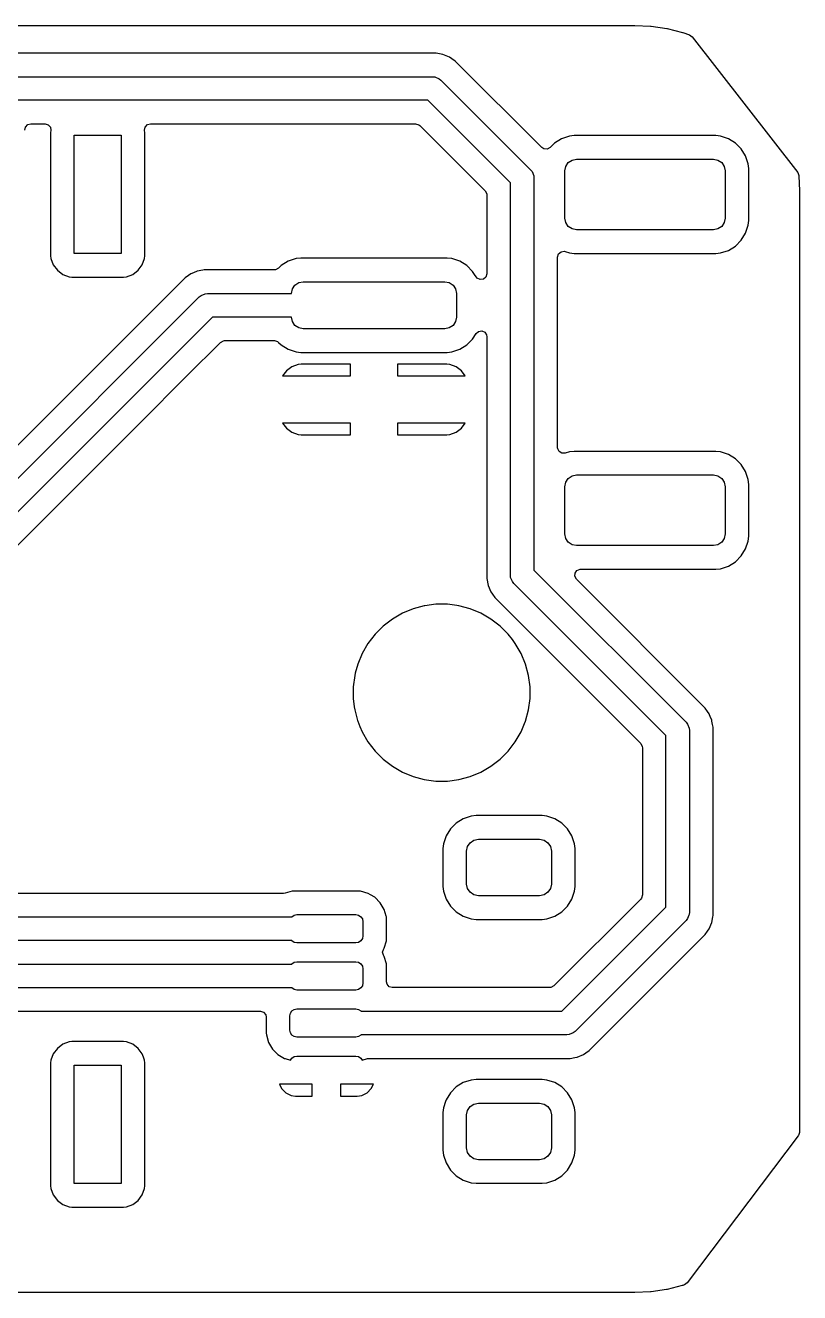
# Model space of a CAD drawing. Extents: x 165 to 216.6, y -101.8 to -74.9.
# Drawn here: x 200.13 to 216.56, y -101.75 to -74.86 of the extents above; entities that cross this region are included whole.
import ezdxf

# ---------------------------------------------------------------- set-up
doc = ezdxf.new("R2010")
doc.units = 0
doc.layers.add('BLACK', color=7, linetype='CONTINUOUS')

msp = doc.modelspace()

# ---------------------------------------------------------------- linework, layer by layer
at = {"layer": 'BLACK', "linetype": 'CONTINUOUS'}
for p, q in [((168.584507, -74.8605), (212.99568, -74.8605)), ((212.99568, -74.8605), (212.995684, -74.860501)), ((212.995684, -74.860501), (213.058526, -74.8605)), ((213.058526, -74.8605), (213.064622, -74.860649)), ((213.064622, -74.860649), (213.3993, -74.877128)), ((213.3993, -74.877128), (213.411414, -74.878323)), ((213.411414, -74.878323), (213.739853, -74.927156)), ((213.739853, -74.927156), (213.751778, -74.929534)), ((213.751778, -74.929534), (214.073824, -75.010396)), ((214.073824, -75.010396), (214.085485, -75.013942)), ((214.085485, -75.013942), (214.224137, -75.063678)), ((214.224137, -75.063678), (214.280136, -75.104251)), ((214.280136, -75.104251), (216.520557, -77.983788)), ((208.848918, -75.4495), (182.098917, -75.4495)), ((208.84892, -75.4495), (208.848918, -75.4495)), ((208.993907, -75.47834), (208.84892, -75.4495)), ((208.993917, -75.478343), (208.993907, -75.47834)), ((209.130491, -75.534913), (208.993917, -75.478343)), ((209.179729, -75.567813), (209.130491, -75.534913)), ((209.253414, -75.617046), (209.179729, -75.567812)), ((209.179729, -75.567812), (209.179729, -75.567813)), ((209.253421, -75.617052), (209.253414, -75.617046)), ((211.089819, -77.453451), (209.253421, -75.617052)), ((182.025, -75.95), (208.775, -75.95)), ((208.775, -75.95), (208.823773, -75.954804)), ((208.823773, -75.954804), (208.913893, -75.992133)), ((208.913893, -75.992133), (208.913897, -75.992137)), ((208.913897, -75.992137), (208.951777, -76.023223)), ((208.951777, -76.023223), (210.851777, -77.923223)), ((208.671446, -76.45), (182.128554, -76.45)), ((210.425, -78.203554), (208.671446, -76.45)), ((200.124654, -77.087753), (200.137061, -77.018994)), ((200.137061, -77.018994), (200.184672, -76.967857)), ((200.184672, -76.967857), (200.247944, -76.9505)), ((200.247944, -76.9505), (200.552057, -76.9505)), ((200.552057, -76.9505), (200.619096, -76.970185)), ((200.619096, -76.970185), (200.664851, -77.022989)), ((200.664851, -77.022989), (200.675346, -77.087756)), ((200.675346, -77.087756), (200.6695, -77.142119)), ((200.6695, -77.142119), (200.6695, -79.74787)), ((202.664654, -77.087753), (202.677061, -77.018994)), ((202.670499, -77.142128), (202.664654, -77.087753)), ((202.6705, -79.747873), (202.670499, -77.142128)), ((202.677061, -77.018994), (202.724672, -76.967857)), ((202.724672, -76.967857), (202.787944, -76.9505)), ((202.787944, -76.9505), (208.41277, -76.9505)), ((208.41277, -76.9505), (208.479809, -76.970185)), ((208.479809, -76.970185), (208.500451, -76.986819)), ((208.500451, -76.986819), (209.888181, -78.374549)), ((201.17, -79.7), (201.17, -77.19)), ((201.17, -77.19), (202.17, -77.19)), ((202.17, -77.19), (202.17, -79.7)), ((211.361344, -77.357289), (211.26518, -77.453452)), ((211.361348, -77.357286), (211.361344, -77.357289)), ((211.510662, -77.265187), (211.361348, -77.357286)), ((211.510664, -77.265186), (211.510662, -77.265187)), ((211.677203, -77.210001), (211.510664, -77.265186)), ((211.677204, -77.21), (211.677203, -77.210001)), ((211.779984, -77.1995), (211.677204, -77.21)), ((211.779992, -77.1995), (211.779984, -77.1995)), ((214.780008, -77.1995), (211.779992, -77.1995)), ((214.780015, -77.1995), (214.780008, -77.1995)), ((214.882795, -77.21), (214.780015, -77.1995)), ((214.882797, -77.210001), (214.882795, -77.21)), ((214.966065, -77.237593), (214.882797, -77.210001)), ((215.049335, -77.265186), (214.966065, -77.237593)), ((215.049337, -77.265187), (215.049335, -77.265186)), ((215.198651, -77.357286), (215.049337, -77.265187)), ((215.198655, -77.357289), (215.198651, -77.357286)), ((215.322711, -77.481345), (215.198655, -77.357289)), ((211.134165, -77.481951), (211.089819, -77.453451)), ((211.203857, -77.486936), (211.134165, -77.481951)), ((211.26518, -77.453452), (211.203857, -77.486936)), ((211.73433, -77.71903), (211.830002, -77.700001)), ((211.830002, -77.700001), (214.729999, -77.7)), ((214.729999, -77.7), (214.82567, -77.71903)), ((215.414814, -77.630666), (215.322711, -77.481345)), ((215.469999, -77.797203), (215.414814, -77.630666)), ((210.851777, -77.923223), (210.882868, -77.961108)), ((210.882868, -77.961108), (210.920197, -78.051228)), ((211.58, -77.950001), (211.59903, -77.85433)), ((211.580001, -78.949998), (211.58, -77.950001)), ((211.59903, -77.85433), (211.653224, -77.773224)), ((211.653224, -77.773224), (211.73433, -77.71903)), ((214.82567, -77.71903), (214.906776, -77.773224)), ((214.906776, -77.773224), (214.96097, -77.85433)), ((214.96097, -77.85433), (214.979999, -77.950002)), ((214.979999, -77.950002), (214.98, -78.949999)), ((215.4805, -77.899992), (215.469999, -77.797203)), ((215.4805, -79.000008), (215.4805, -77.899992)), ((210.425, -86.525), (210.425, -78.203554)), ((210.920197, -78.051228), (210.920197, -78.051237)), ((210.920197, -78.051237), (210.925, -78.1)), ((210.925, -78.1), (210.925, -86.421446)), ((216.520557, -77.983788), (216.546188, -78.048786)), ((216.546188, -78.048786), (216.546562, -78.05429)), ((216.546562, -78.05429), (216.560937, -78.369822)), ((209.888181, -78.374549), (209.921666, -78.435872)), ((209.921666, -78.435872), (209.9245, -78.46223)), ((209.9245, -78.46223), (209.9245, -80.133382)), ((216.561064, -78.375919), (216.560812, -78.444435)), ((216.560812, -78.444435), (216.561073, -78.448517)), ((216.560937, -78.369822), (216.561064, -78.375919)), ((216.561073, -78.448517), (216.561073, -98.185676)), ((211.59903, -79.04567), (211.580001, -78.949998)), ((211.653224, -79.126776), (211.59903, -79.04567)), ((214.96097, -79.04567), (214.906776, -79.126776)), ((214.98, -78.949999), (214.96097, -79.04567)), ((215.469999, -79.102797), (215.4805, -79.000008)), ((211.73433, -79.18097), (211.653224, -79.126776)), ((211.830001, -79.2), (211.73433, -79.18097)), ((214.729998, -79.199999), (211.830001, -79.2)), ((214.82567, -79.18097), (214.729998, -79.199999)), ((214.906776, -79.126776), (214.82567, -79.18097)), ((215.322711, -79.418655), (215.414814, -79.269334)), ((215.414814, -79.269334), (215.469999, -79.102797)), ((215.049334, -79.634814), (215.198655, -79.542711)), ((215.198655, -79.542711), (215.322711, -79.418655)), ((200.6695, -79.74787), (200.669501, -79.747876)), ((200.669501, -79.747876), (200.675908, -79.807483)), ((200.675908, -79.807483), (200.726202, -79.942328)), ((202.17, -79.7), (201.17, -79.7)), ((202.613796, -79.942331), (202.664091, -79.807483)), ((202.664091, -79.807483), (202.6705, -79.747873)), ((205.8772, -79.810001), (205.710668, -79.865185)), ((205.877203, -79.81), (205.8772, -79.810001)), ((205.979981, -79.799501), (205.877203, -79.81)), ((205.979998, -79.7995), (205.979981, -79.799501)), ((209.08001, -79.7995), (205.979998, -79.7995)), ((209.182795, -79.81), (209.08001, -79.7995)), ((209.182797, -79.810001), (209.182795, -79.81)), ((209.349334, -79.865186), (209.182797, -79.810001)), ((211.4255, -79.778312), (211.445185, -79.711273)), ((211.4255, -83.821687), (211.4255, -79.778312)), ((211.445185, -79.711273), (211.497989, -79.665518)), ((211.497989, -79.665518), (211.567147, -79.655574)), ((211.567147, -79.655574), (211.588491, -79.660602)), ((211.588491, -79.660602), (211.677203, -79.689999)), ((211.677203, -79.689999), (211.779992, -79.7005)), ((211.779992, -79.7005), (211.779997, -79.7005)), ((211.779997, -79.7005), (214.780003, -79.7005)), ((214.780003, -79.7005), (214.780008, -79.7005)), ((214.780008, -79.7005), (214.882797, -79.689999)), ((214.882797, -79.689999), (215.049334, -79.634814)), ((200.726202, -79.942328), (200.726206, -79.942335)), ((200.726206, -79.942335), (200.812452, -80.057544)), ((200.812452, -80.057544), (200.812455, -80.057547)), ((200.812455, -80.057547), (200.927664, -80.143793)), ((202.412331, -80.143796), (202.527546, -80.057546)), ((202.527546, -80.057546), (202.613796, -79.942331)), ((203.701082, -80.11148), (203.644506, -80.134915)), ((203.781083, -80.078342), (203.701081, -80.111479)), ((203.701081, -80.111479), (203.701082, -80.11148)), ((203.781093, -80.078339), (203.781083, -80.078342)), ((203.897243, -80.055235), (203.781093, -80.078339)), ((203.926076, -80.0495), (203.897242, -80.055234)), ((203.897242, -80.055234), (203.897243, -80.055235)), ((205.41777, -80.0495), (203.926076, -80.0495)), ((205.444128, -80.046666), (205.41777, -80.0495)), ((205.505451, -80.013181), (205.444128, -80.046666)), ((205.561342, -79.957289), (205.505451, -80.013181)), ((205.710663, -79.865187), (205.561342, -79.957289)), ((205.710668, -79.865185), (205.710663, -79.865187)), ((209.498656, -79.957288), (209.349334, -79.865186)), ((209.622712, -80.081344), (209.498656, -79.957288)), ((209.661232, -80.143796), (209.622712, -80.081344)), ((209.9245, -80.133382), (209.904815, -80.200421)), ((203.521579, -80.217052), (196.085451, -87.653181)), ((200.927664, -80.143793), (200.927671, -80.143797)), ((200.927671, -80.143797), (201.062517, -80.194091)), ((201.062517, -80.194091), (201.062516, -80.194091)), ((201.062516, -80.194091), (201.069444, -80.194835)), ((201.069444, -80.194835), (201.122127, -80.2005)), ((201.122127, -80.2005), (202.217872, -80.200499)), ((202.217872, -80.200499), (202.277483, -80.194091)), ((202.277483, -80.194091), (202.412331, -80.143796)), ((203.521582, -80.217049), (203.521579, -80.217052)), ((203.596135, -80.167236), (203.521582, -80.217049)), ((203.644506, -80.134915), (203.596135, -80.167236)), ((205.79903, -80.454329), (205.853223, -80.373223)), ((205.853223, -80.373223), (205.934329, -80.31903)), ((205.934329, -80.31903), (206.03, -80.3)), ((206.03, -80.3), (209.03, -80.3)), ((209.03, -80.3), (209.125671, -80.31903)), ((209.125671, -80.31903), (209.206777, -80.373223)), ((209.206777, -80.373223), (209.26097, -80.454329)), ((209.694961, -80.198479), (209.661232, -80.143796)), ((209.719297, -80.227095), (209.694961, -80.198479)), ((209.782853, -80.25612), (209.719297, -80.227095)), ((209.852011, -80.246176), (209.782853, -80.25612)), ((209.904815, -80.200421), (209.852011, -80.246176)), ((196.256446, -88.19), (203.823224, -80.623223)), ((203.823224, -80.623223), (203.861108, -80.592132)), ((203.861108, -80.592132), (203.951228, -80.554803)), ((203.951228, -80.554803), (203.951237, -80.554803)), ((203.951237, -80.554803), (204, -80.55)), ((204, -80.55), (205.78, -80.55)), ((205.78, -80.55), (205.79903, -80.454329)), ((209.26097, -80.454329), (209.28, -80.55)), ((209.28, -80.55), (209.28, -81.05)), ((204.103553, -81.05), (196.536777, -88.616777)), ((205.78, -81.05), (204.103553, -81.05)), ((205.79903, -81.145671), (205.78, -81.05)), ((205.853223, -81.226777), (205.79903, -81.145671)), ((209.26097, -81.145671), (209.206777, -81.226777)), ((209.28, -81.05), (209.26097, -81.145671)), ((205.934329, -81.28097), (205.853223, -81.226777)), ((206.03, -81.3), (205.934329, -81.28097)), ((209.03, -81.3), (206.03, -81.3)), ((209.125671, -81.28097), (209.03, -81.3)), ((209.206777, -81.226777), (209.125671, -81.28097)), ((209.622712, -81.518656), (209.694961, -81.40152)), ((209.694961, -81.40152), (209.746909, -81.354796)), ((209.746909, -81.354796), (209.815871, -81.343573)), ((209.815871, -81.343573), (209.879954, -81.371417)), ((209.879954, -81.371417), (209.91881, -81.429485)), ((209.91881, -81.429485), (209.9245, -81.466617)), ((209.9245, -81.466617), (209.9245, -86.598918)), ((203.561366, -82.3), (204.274548, -81.586818)), ((204.274548, -81.586818), (204.335871, -81.553334)), ((204.335871, -81.553334), (204.362229, -81.5505)), ((204.362229, -81.5505), (205.41777, -81.5505)), ((205.41777, -81.5505), (205.484809, -81.570185)), ((205.484809, -81.570185), (205.505451, -81.586819)), ((205.505451, -81.586819), (205.561344, -81.642712)), ((205.561344, -81.642712), (205.710666, -81.734814)), ((205.710666, -81.734814), (205.877203, -81.789999)), ((209.182797, -81.789999), (209.349334, -81.734814)), ((209.349334, -81.734814), (209.498656, -81.642712)), ((209.498656, -81.642712), (209.622712, -81.518656)), ((205.877203, -81.789999), (205.979991, -81.8005)), ((205.979991, -81.8005), (209.080008, -81.800499)), ((209.080008, -81.800499), (209.182797, -81.789999)), ((205.672809, -82.192813), (205.592569, -82.3)), ((205.672814, -82.192808), (205.672809, -82.192813)), ((205.787906, -82.106649), (205.672814, -82.192808)), ((205.787913, -82.106645), (205.787906, -82.106649)), ((205.92262, -82.056403), (205.787913, -82.106645)), ((205.922627, -82.056401), (205.92262, -82.056403)), ((205.982155, -82.05), (205.922627, -82.056401)), ((207.03, -82.05), (205.982155, -82.05)), ((207.03, -82.3), (207.03, -82.05)), ((209.077844, -82.05), (208.03, -82.05)), ((208.03, -82.05), (208.03, -82.3)), ((209.137372, -82.056401), (209.077844, -82.05)), ((209.137379, -82.056403), (209.137372, -82.056401)), ((209.272086, -82.106645), (209.137379, -82.056403)), ((209.272093, -82.106649), (209.272086, -82.106645)), ((209.387185, -82.192808), (209.272093, -82.106649)), ((209.38719, -82.192813), (209.387185, -82.192808)), ((209.46743, -82.3), (209.38719, -82.192813)), ((202.561366, -83.3), (203.561366, -82.3)), ((205.592569, -82.3), (207.03, -82.3)), ((208.03, -82.3), (209.46743, -82.3)), ((196.964303, -88.897065), (202.561366, -83.3)), ((207.03, -83.3), (205.592569, -83.3)), ((205.592569, -83.3), (205.672809, -83.407186)), ((207.03, -83.55), (207.03, -83.3)), ((209.467431, -83.3), (208.03, -83.3)), ((208.03, -83.3), (208.03, -83.55)), ((209.38719, -83.407186), (209.467431, -83.3)), ((205.672809, -83.407186), (205.672814, -83.407191)), ((205.672814, -83.407191), (205.787906, -83.49335)), ((205.787906, -83.49335), (205.787913, -83.493354)), ((205.787913, -83.493354), (205.92262, -83.543596)), ((205.92262, -83.543596), (205.922627, -83.543598)), ((205.922627, -83.543598), (205.982155, -83.549999)), ((205.982155, -83.549999), (205.982172, -83.55)), ((205.982172, -83.55), (207.03, -83.55)), ((208.03, -83.55), (209.077828, -83.55)), ((209.077828, -83.55), (209.077844, -83.549999)), ((209.077844, -83.549999), (209.137372, -83.543598)), ((209.137372, -83.543598), (209.137379, -83.543596)), ((209.137379, -83.543596), (209.272086, -83.493354)), ((209.272086, -83.493354), (209.272093, -83.49335)), ((209.272093, -83.49335), (209.387185, -83.407191)), ((209.387185, -83.407191), (209.38719, -83.407186)), ((211.427441, -83.843542), (211.4255, -83.821687)), ((211.458633, -83.906063), (211.427441, -83.843542)), ((211.518675, -83.941795), (211.458633, -83.906063)), ((211.588504, -83.939393), (211.518675, -83.941795)), ((211.677203, -83.910001), (211.588504, -83.939393)), ((211.677204, -83.91), (211.677203, -83.910001)), ((211.779984, -83.8995), (211.677204, -83.91)), ((211.779992, -83.8995), (211.779984, -83.8995)), ((214.780008, -83.8995), (211.779992, -83.8995)), ((214.780015, -83.8995), (214.780008, -83.8995)), ((214.882795, -83.91), (214.780015, -83.8995)), ((214.882797, -83.910001), (214.882795, -83.91)), ((214.966065, -83.937593), (214.882797, -83.910001)), ((215.049335, -83.965186), (214.966065, -83.937593)), ((215.049337, -83.965187), (215.049335, -83.965186)), ((215.198651, -84.057286), (215.049337, -83.965187)), ((215.198655, -84.057289), (215.198651, -84.057286)), ((215.322711, -84.181345), (215.198655, -84.057289)), ((211.653224, -84.473224), (211.73433, -84.41903)), ((211.73433, -84.41903), (211.830002, -84.400001)), ((211.830002, -84.400001), (214.729999, -84.4)), ((214.729999, -84.4), (214.82567, -84.41903)), ((214.82567, -84.41903), (214.906776, -84.473224)), ((215.414814, -84.330666), (215.322711, -84.181345)), ((215.469999, -84.497203), (215.414814, -84.330666)), ((211.58, -84.650001), (211.59903, -84.55433)), ((211.580001, -85.649998), (211.58, -84.650001)), ((211.59903, -84.55433), (211.653224, -84.473224)), ((214.906776, -84.473224), (214.96097, -84.55433)), ((214.96097, -84.55433), (214.979999, -84.650002)), ((214.979999, -84.650002), (214.98, -85.649999)), ((215.4805, -84.599992), (215.469999, -84.497203)), ((215.4805, -85.700008), (215.4805, -84.599992)), ((211.59903, -85.74567), (211.580001, -85.649998)), ((211.653224, -85.826776), (211.59903, -85.74567)), ((214.96097, -85.74567), (214.906776, -85.826776)), ((214.98, -85.649999), (214.96097, -85.74567)), ((215.469999, -85.802797), (215.4805, -85.700008)), ((211.73433, -85.88097), (211.653224, -85.826776)), ((211.830001, -85.9), (211.73433, -85.88097)), ((214.729998, -85.899999), (211.830001, -85.9)), ((214.82567, -85.88097), (214.729998, -85.899999)), ((214.906776, -85.826776), (214.82567, -85.88097)), ((215.322711, -86.118655), (215.414814, -85.969334)), ((215.414814, -85.969334), (215.469999, -85.802797)), ((215.049334, -86.334814), (215.198655, -86.242711)), ((215.198655, -86.242711), (215.322711, -86.118655)), ((210.429804, -86.573773), (210.425, -86.525)), ((210.467133, -86.663893), (210.429804, -86.573773)), ((210.925, -86.421446), (214.151777, -89.648223)), ((211.790064, -86.550858), (211.795048, -86.481166)), ((211.823549, -86.612181), (211.790064, -86.550858)), ((211.795048, -86.481166), (211.83692, -86.425233)), ((211.83692, -86.425233), (211.902384, -86.400816)), ((211.902384, -86.400816), (211.91123, -86.4005)), ((211.91123, -86.4005), (214.780003, -86.4005)), ((214.780003, -86.4005), (214.780008, -86.4005)), ((214.780008, -86.4005), (214.882797, -86.389999)), ((214.882797, -86.389999), (215.049334, -86.334814)), ((209.9245, -86.59892), (209.924499, -86.59892)), ((209.924499, -86.59892), (209.95334, -86.743907)), ((209.9245, -86.598918), (209.9245, -86.59892)), ((209.95334, -86.743907), (209.953343, -86.743917)), ((209.953343, -86.743917), (210.009914, -86.880492)), ((210.467137, -86.663897), (210.467133, -86.663893)), ((210.498223, -86.701777), (210.467137, -86.663897)), ((213.725, -89.928554), (210.498223, -86.701777)), ((214.557952, -89.346584), (211.823549, -86.612181)), ((210.009914, -86.880492), (210.042812, -86.929727)), ((210.042812, -86.929727), (210.042813, -86.92973)), ((210.042813, -86.92973), (210.092046, -87.003414)), ((210.092046, -87.003414), (210.092052, -87.003421)), ((210.092052, -87.003421), (213.188181, -90.099549)), ((208.133705, -87.334307), (207.920787, -87.457236)), ((208.133714, -87.334303), (208.133705, -87.334307)), ((208.360837, -87.240225), (208.133714, -87.334303)), ((208.360847, -87.240222), (208.360837, -87.240225)), ((208.598323, -87.176591), (208.360847, -87.240222)), ((208.610059, -87.175045), (208.598323, -87.176591)), ((208.842065, -87.1445), (208.610059, -87.175045)), ((208.842073, -87.1445), (208.842065, -87.1445)), ((209.087927, -87.1445), (208.842073, -87.1445)), ((209.087934, -87.1445), (209.087927, -87.1445)), ((209.290939, -87.171227), (209.087934, -87.1445)), ((209.331677, -87.176591), (209.290939, -87.171227)), ((209.569153, -87.240222), (209.331677, -87.176591)), ((209.569155, -87.240223), (209.569153, -87.240222)), ((209.569162, -87.240225), (209.569155, -87.240223)), ((209.796285, -87.334303), (209.569162, -87.240225)), ((209.796292, -87.334306), (209.796285, -87.334303)), ((210.009208, -87.457233), (209.796292, -87.334306)), ((207.725738, -87.606903), (207.551903, -87.780738)), ((207.725745, -87.606897), (207.725738, -87.606903)), ((207.920787, -87.457236), (207.725745, -87.606897)), ((210.009211, -87.457235), (210.009208, -87.457233)), ((210.009212, -87.457236), (210.009211, -87.457235)), ((210.204254, -87.606897), (210.009212, -87.457236)), ((210.204261, -87.606903), (210.204254, -87.606897)), ((210.378096, -87.780738), (210.204261, -87.606903)), ((207.551897, -87.780745), (207.402236, -87.975787)), ((207.551903, -87.780738), (207.551897, -87.780745)), ((210.378102, -87.780745), (210.378096, -87.780738)), ((210.46603, -87.895335), (210.378102, -87.780745)), ((210.527767, -87.975792), (210.46603, -87.895335)), ((207.279303, -88.188714), (207.185225, -88.415837)), ((207.279307, -88.188705), (207.279303, -88.188714)), ((207.402236, -87.975787), (207.279307, -88.188705)), ((210.650694, -88.188708), (210.527767, -87.975792)), ((210.744778, -88.415847), (210.650694, -88.188708)), ((207.185222, -88.415847), (207.133799, -88.607764)), ((207.185225, -88.415837), (207.185222, -88.415847)), ((210.808409, -88.653323), (210.744778, -88.415847)), ((207.12159, -88.653331), (207.0895, -88.897065)), ((207.121592, -88.65332), (207.12159, -88.653331)), ((207.133799, -88.607764), (207.121592, -88.65332)), ((210.8405, -88.897073), (210.808409, -88.653323)), ((207.0895, -88.897065), (207.0895, -89.142934)), ((210.8405, -89.142927), (210.8405, -88.897073)), ((207.0895, -89.142934), (207.112711, -89.319228)), ((210.808409, -89.386677), (210.8405, -89.142927)), ((207.112711, -89.319228), (207.121591, -89.386677)), ((207.121591, -89.386677), (207.180946, -89.608195)), ((210.744778, -89.624153), (210.808409, -89.386677)), ((214.557956, -89.346589), (214.557952, -89.346584)), ((214.607185, -89.420268), (214.557956, -89.346589)), ((214.607187, -89.420271), (214.607185, -89.420268)), ((214.640079, -89.469496), (214.607187, -89.420271)), ((214.640087, -89.469511), (214.640079, -89.469496)), ((214.650004, -89.493454), (214.640087, -89.469511)), ((214.663518, -89.52608), (214.650004, -89.493454)), ((214.696659, -89.606088), (214.663518, -89.52608)), ((207.180946, -89.608195), (207.185222, -89.624152)), ((207.185222, -89.624152), (207.185223, -89.624156)), ((207.185223, -89.624156), (207.231417, -89.735677)), ((207.231417, -89.735677), (207.279306, -89.851292)), ((210.650694, -89.851292), (210.72479, -89.672408)), ((210.72479, -89.672408), (210.744777, -89.624156)), ((210.744777, -89.624155), (210.744778, -89.624153)), ((210.744777, -89.624156), (210.744777, -89.624155)), ((214.151777, -89.648223), (214.182868, -89.686108)), ((214.182868, -89.686108), (214.220197, -89.776228)), ((214.220197, -89.776228), (214.220197, -89.776237)), ((214.220197, -89.776237), (214.225, -89.825)), ((214.700252, -89.624153), (214.696659, -89.606088)), ((214.714543, -89.695998), (214.700252, -89.624153)), ((214.7255, -89.751079), (214.714543, -89.695998)), ((214.7255, -93.74892), (214.7255, -89.751079)), ((207.279306, -89.851292), (207.402233, -90.064208)), ((207.402233, -90.064208), (207.402235, -90.064211)), ((207.402235, -90.064211), (207.402236, -90.064212)), ((207.402236, -90.064212), (207.551897, -90.259254)), ((210.378101, -90.259256), (210.527767, -90.064208)), ((210.527767, -90.064208), (210.650694, -89.851292)), ((213.725, -93.571446), (213.725, -89.928554)), ((214.225, -89.825), (214.225, -93.675)), ((207.551897, -90.259254), (207.551903, -90.259261)), ((207.551903, -90.259261), (207.725738, -90.433096)), ((210.204256, -90.433101), (210.378101, -90.259256)), ((213.188181, -90.099549), (213.221666, -90.160872)), ((213.221666, -90.160872), (213.2245, -90.18723)), ((213.2245, -90.18723), (213.2245, -93.31277)), ((207.725738, -90.433096), (207.725744, -90.433101)), ((207.725744, -90.433101), (207.920792, -90.582767)), ((207.920792, -90.582767), (208.133708, -90.705694)), ((209.796292, -90.705694), (210.009208, -90.582767)), ((210.009208, -90.582767), (210.204256, -90.433101)), ((208.133708, -90.705694), (208.360847, -90.799778)), ((208.360847, -90.799778), (208.598323, -90.863409)), ((208.598323, -90.863409), (208.842073, -90.8955)), ((209.087927, -90.8955), (209.331677, -90.863409)), ((209.331677, -90.863409), (209.569153, -90.799778)), ((209.569153, -90.799778), (209.796292, -90.705694)), ((208.842073, -90.8955), (208.84208, -90.8955)), ((208.84208, -90.8955), (209.08792, -90.8955)), ((209.08792, -90.8955), (209.087927, -90.8955)), ((209.425663, -91.695187), (209.276342, -91.787289)), ((209.425668, -91.695185), (209.425663, -91.695187)), ((209.5922, -91.640001), (209.425668, -91.695185)), ((209.592203, -91.64), (209.5922, -91.640001)), ((209.694981, -91.629501), (209.592203, -91.64)), ((209.694998, -91.6295), (209.694981, -91.629501)), ((211.09501, -91.6295), (209.694998, -91.6295)), ((211.197795, -91.64), (211.09501, -91.6295)), ((211.197797, -91.640001), (211.197795, -91.64)), ((211.364334, -91.695186), (211.197797, -91.640001)), ((211.513656, -91.787288), (211.364334, -91.695186)), ((209.152289, -91.911342), (209.060187, -92.060663)), ((209.276342, -91.787289), (209.152289, -91.911342)), ((211.637712, -91.911344), (211.513656, -91.787288)), ((211.729814, -92.060666), (211.637712, -91.911344)), ((209.005, -92.227204), (208.9945, -92.329983)), ((209.005001, -92.227204), (209.005, -92.227204)), ((209.060186, -92.060666), (209.005001, -92.227203)), ((209.005001, -92.227203), (209.005001, -92.227204)), ((209.060187, -92.060663), (209.060186, -92.060666)), ((209.51403, -92.284329), (209.568223, -92.203223)), ((209.568223, -92.203223), (209.649329, -92.14903)), ((209.649329, -92.14903), (209.745, -92.13)), ((209.745, -92.13), (211.045, -92.13)), ((211.045, -92.13), (211.140671, -92.14903)), ((211.140671, -92.14903), (211.221777, -92.203223)), ((211.221777, -92.203223), (211.27597, -92.284329)), ((211.784998, -92.2272), (211.729814, -92.060666)), ((211.784999, -92.227203), (211.784998, -92.2272)), ((211.795175, -92.326824), (211.784999, -92.227203)), ((208.9945, -92.329983), (208.9945, -93.130001)), ((209.495, -92.38), (209.51403, -92.284329)), ((209.495, -93.08), (209.495, -92.38)), ((211.27597, -92.284329), (211.295, -92.38)), ((211.295, -92.38), (211.295, -93.08)), ((211.795499, -92.329992), (211.795175, -92.326824)), ((211.7955, -93.130009), (211.795499, -92.329992)), ((205.612672, -93.2795), (184.646076, -93.2795)), ((205.647267, -93.274576), (205.612672, -93.2795)), ((205.792426, -93.232402), (205.647267, -93.274576)), ((205.792432, -93.232401), (205.792426, -93.232402)), ((205.829298, -93.2295), (205.792432, -93.232401)), ((205.829306, -93.2295), (205.829298, -93.2295)), ((207.210694, -93.2295), (205.829306, -93.2295)), ((207.210701, -93.2295), (207.210694, -93.2295)), ((207.247567, -93.232401), (207.210701, -93.2295)), ((207.247573, -93.232402), (207.247567, -93.232401)), ((207.405393, -93.278254), (207.247573, -93.232402)), ((207.405396, -93.278255), (207.405393, -93.278254)), ((207.405397, -93.278255), (207.405396, -93.278255)), ((207.405398, -93.278256), (207.405397, -93.278255)), ((207.456266, -93.308339), (207.405398, -93.278256)), ((207.546862, -93.361917), (207.456266, -93.308339)), ((208.9945, -93.130001), (208.994501, -93.130019)), ((208.994501, -93.130019), (209.005, -93.232796)), ((209.005, -93.232796), (209.005001, -93.232799)), ((209.005001, -93.232799), (209.041015, -93.34148)), ((209.51403, -93.175671), (209.495, -93.08)), ((209.568223, -93.256777), (209.51403, -93.175671)), ((209.649329, -93.31097), (209.568223, -93.256777)), ((211.221777, -93.256777), (211.140671, -93.31097)), ((211.27597, -93.175671), (211.221777, -93.256777)), ((211.295, -93.08), (211.27597, -93.175671)), ((211.729814, -93.399334), (211.784999, -93.232797)), ((211.784999, -93.232797), (211.7955, -93.130009)), ((207.54687, -93.361923), (207.546862, -93.361917)), ((207.663076, -93.478129), (207.54687, -93.361923)), ((207.663079, -93.478133), (207.663076, -93.478129)), ((207.663081, -93.478135), (207.663079, -93.478133)), ((207.746744, -93.619602), (207.663081, -93.478135)), ((209.041015, -93.34148), (209.060186, -93.399334)), ((209.060186, -93.399334), (209.152288, -93.548656)), ((209.152288, -93.548656), (209.276344, -93.672712)), ((209.745, -93.33), (209.649329, -93.31097)), ((211.045, -93.33), (209.745, -93.33)), ((211.140671, -93.31097), (211.045, -93.33)), ((213.188181, -93.400451), (211.345451, -95.243181)), ((211.513656, -93.672712), (211.637712, -93.548656)), ((211.516446, -95.78), (213.725, -93.571446)), ((211.637712, -93.548656), (211.729814, -93.399334)), ((213.204815, -93.379809), (213.188181, -93.400451)), ((213.2245, -93.31277), (213.204815, -93.379809)), ((184.72, -93.78), (205.784881, -93.78)), ((205.784881, -93.78), (205.788934, -93.773934)), ((205.788934, -93.773934), (205.837597, -93.741418)), ((205.837597, -93.741418), (205.895, -93.73)), ((205.895, -93.73), (207.145, -93.73)), ((207.145, -93.73), (207.202403, -93.741418)), ((207.202403, -93.741418), (207.251066, -93.773934)), ((207.251066, -93.773934), (207.283582, -93.822597)), ((207.283582, -93.822597), (207.295, -93.88)), ((207.746744, -93.619603), (207.746744, -93.619602)), ((207.746745, -93.619606), (207.746744, -93.619603)), ((207.788932, -93.764814), (207.746745, -93.619606)), ((207.792598, -93.777431), (207.788932, -93.764814)), ((207.7955, -93.814306), (207.792598, -93.777431)), ((207.7955, -94.245694), (207.7955, -93.814306)), ((209.276344, -93.672712), (209.425666, -93.764814)), ((209.425666, -93.764814), (209.592203, -93.819999)), ((209.592203, -93.819999), (209.694991, -93.8305)), ((209.694991, -93.8305), (211.095008, -93.830499)), ((211.095008, -93.830499), (211.197797, -93.819999)), ((211.197797, -93.819999), (211.364334, -93.764814)), ((211.364334, -93.764814), (211.513656, -93.672712)), ((214.182868, -93.813892), (214.151777, -93.851777)), ((214.212887, -93.741418), (214.182868, -93.813892)), ((214.220196, -93.723773), (214.212887, -93.741418)), ((214.225, -93.675), (214.220196, -93.723773)), ((214.696658, -93.893913), (214.719828, -93.777432)), ((214.719828, -93.777432), (214.7255, -93.74892)), ((207.295, -93.88), (207.295, -94.18)), ((214.151777, -93.851777), (211.796777, -96.206777)), ((214.557952, -94.153416), (214.607186, -94.079729)), ((214.607186, -94.079729), (214.640084, -94.030495)), ((214.640084, -94.030495), (214.696658, -93.893913)), ((205.784881, -94.28), (184.823554, -94.28)), ((205.788934, -94.286066), (205.784881, -94.28)), ((205.837597, -94.318582), (205.788934, -94.286066)), ((205.895, -94.33), (205.837597, -94.318582)), ((207.145, -94.33), (205.895, -94.33)), ((207.202403, -94.318582), (207.145, -94.33)), ((207.251066, -94.286066), (207.202403, -94.318582)), ((207.283582, -94.237403), (207.251066, -94.286066)), ((207.295, -94.18), (207.283582, -94.237403)), ((207.746744, -94.440398), (207.792598, -94.282569)), ((207.792598, -94.282569), (207.7955, -94.245694)), ((212.098416, -96.612952), (214.557952, -94.153416)), ((207.7139, -94.525399), (207.731084, -94.466878)), ((207.731084, -94.593122), (207.7139, -94.525399)), ((207.731084, -94.466878), (207.746742, -94.440401)), ((207.746744, -94.619602), (207.731084, -94.593122)), ((207.746742, -94.440401), (207.746744, -94.440398)), ((207.746745, -94.619606), (207.746744, -94.619602)), ((207.792597, -94.777426), (207.746745, -94.619606)), ((185.045, -94.78), (205.784881, -94.78)), ((205.784881, -94.78), (205.788934, -94.773934)), ((205.788934, -94.773934), (205.837597, -94.741418)), ((205.837597, -94.741418), (205.895, -94.73)), ((205.895, -94.73), (207.145, -94.73)), ((207.145, -94.73), (207.202403, -94.741418)), ((207.202403, -94.741418), (207.251066, -94.773934)), ((207.251066, -94.773934), (207.283582, -94.822597)), ((207.283582, -94.822597), (207.295, -94.88)), ((207.295, -94.88), (207.295, -95.18)), ((207.792598, -94.777432), (207.792597, -94.777426)), ((207.795499, -94.814298), (207.792598, -94.777432)), ((207.7955, -94.814313), (207.795499, -94.814298)), ((207.7955, -95.1555), (207.7955, -94.814313)), ((207.295, -95.18), (207.283582, -95.237403)), ((207.806706, -95.207011), (207.7955, -95.1555)), ((205.784881, -95.28), (185.148553, -95.28)), ((205.788934, -95.286066), (205.784881, -95.28)), ((205.837597, -95.318582), (205.788934, -95.286066)), ((205.895, -95.33), (205.837597, -95.318582)), ((207.145, -95.33), (205.895, -95.33)), ((207.202403, -95.318582), (207.145, -95.33)), ((207.251066, -95.286066), (207.202403, -95.318582)), ((207.283582, -95.237403), (207.251066, -95.286066)), ((207.852461, -95.259815), (207.806706, -95.207011)), ((207.9195, -95.2795), (207.852461, -95.259815)), ((211.25777, -95.2795), (207.9195, -95.2795)), ((211.284128, -95.276666), (211.25777, -95.2795)), ((211.345451, -95.243181), (211.284128, -95.276666)), ((205.837597, -95.741418), (205.895, -95.73)), ((205.895, -95.73), (207.145, -95.73)), ((207.145, -95.73), (207.202403, -95.741418)), ((185.407229, -95.7805), (205.1205, -95.7805)), ((205.1205, -95.7805), (205.187539, -95.800185)), ((205.187539, -95.800185), (205.233294, -95.852989)), ((205.233294, -95.852989), (205.2445, -95.9045)), ((205.2445, -95.9045), (205.2445, -96.245701)), ((205.745, -95.88), (205.756418, -95.822597)), ((205.745, -96.18), (205.745, -95.88)), ((205.756418, -95.822597), (205.788934, -95.773934)), ((205.788934, -95.773934), (205.837597, -95.741418)), ((207.202403, -95.741418), (207.251066, -95.773934)), ((207.251066, -95.773934), (207.255119, -95.78)), ((207.255119, -95.78), (211.516446, -95.78)), ((205.2445, -96.245701), (205.247401, -96.282567)), ((205.756418, -96.237403), (205.745, -96.18)), ((205.788934, -96.286066), (205.756418, -96.237403)), ((211.758893, -96.237867), (211.668773, -96.275196)), ((211.758897, -96.237862), (211.758893, -96.237867)), ((211.796777, -96.206777), (211.758897, -96.237862)), ((200.927664, -96.481206), (200.812455, -96.567452)), ((200.927671, -96.481202), (200.927664, -96.481206)), ((201.062516, -96.430908), (200.927671, -96.481202)), ((201.122123, -96.424501), (201.062516, -96.430908)), ((201.122129, -96.4245), (201.122123, -96.424501)), ((202.217864, -96.4245), (201.122129, -96.4245)), ((202.217873, -96.4245), (202.217864, -96.4245)), ((202.217881, -96.4245), (202.217873, -96.4245)), ((202.217883, -96.424501), (202.217881, -96.4245)), ((202.277483, -96.430908), (202.217883, -96.424501)), ((202.412328, -96.481202), (202.277482, -96.430908)), ((202.277482, -96.430908), (202.277483, -96.430908)), ((202.412335, -96.481206), (202.412328, -96.481202)), ((202.527544, -96.567452), (202.412335, -96.481206)), ((205.247401, -96.282567), (205.247402, -96.282573)), ((205.247402, -96.282573), (205.293254, -96.440393)), ((205.293254, -96.440393), (205.293255, -96.440396)), ((205.293255, -96.440396), (205.376917, -96.581862)), ((205.837597, -96.318582), (205.788934, -96.286066)), ((205.895, -96.33), (205.837597, -96.318582)), ((207.145, -96.33), (205.895, -96.33)), ((207.202403, -96.318582), (207.145, -96.33)), ((207.251066, -96.286066), (207.202403, -96.318582)), ((207.255119, -96.28), (207.251066, -96.286066)), ((211.62, -96.28), (207.255119, -96.28)), ((211.668773, -96.275196), (211.62, -96.28)), ((200.726202, -96.682671), (200.675908, -96.817517)), ((200.726206, -96.682664), (200.726202, -96.682671)), ((200.812452, -96.567455), (200.726206, -96.682664)), ((200.812455, -96.567452), (200.812452, -96.567455)), ((202.527547, -96.567455), (202.527544, -96.567452)), ((202.613793, -96.682664), (202.527547, -96.567455)), ((202.613797, -96.682671), (202.613793, -96.682664)), ((202.639527, -96.751658), (202.613797, -96.682671)), ((202.664091, -96.817517), (202.639527, -96.751658)), ((205.376917, -96.581862), (205.376923, -96.58187)), ((205.376923, -96.58187), (205.490951, -96.695898)), ((205.490951, -96.695898), (205.490953, -96.695899)), ((205.490953, -96.695899), (205.493135, -96.698081)), ((205.493135, -96.698081), (205.634602, -96.781744)), ((205.634602, -96.781744), (205.647269, -96.785424)), ((205.647269, -96.785424), (205.759474, -96.818023)), ((205.759474, -96.818023), (205.788934, -96.773934)), ((205.788934, -96.773934), (205.837597, -96.741418)), ((205.837597, -96.741418), (205.895, -96.73)), ((205.895, -96.73), (207.145, -96.73)), ((207.145, -96.73), (207.202403, -96.741418)), ((207.202403, -96.741418), (207.251066, -96.773934)), ((207.251066, -96.773934), (207.280525, -96.818023)), ((207.280525, -96.818023), (207.392733, -96.785424)), ((207.392733, -96.785424), (207.427328, -96.7805)), ((207.427328, -96.7805), (211.69392, -96.7805)), ((211.69392, -96.7805), (211.791462, -96.761096)), ((211.791462, -96.761096), (211.838913, -96.751658)), ((211.838913, -96.751658), (211.975495, -96.695084)), ((211.975495, -96.695084), (212.024729, -96.662186)), ((212.024729, -96.662186), (212.098416, -96.612952)), ((200.669501, -96.877123), (200.6695, -96.877135)), ((200.6695, -96.877135), (200.6695, -99.48287)), ((200.675908, -96.817517), (200.669501, -96.877116)), ((200.669501, -96.877116), (200.669501, -96.877123)), ((201.17, -99.435), (201.17, -96.925)), ((201.17, -96.925), (202.17, -96.925)), ((202.17, -96.925), (202.17, -99.435)), ((202.670499, -96.877128), (202.664091, -96.817517)), ((202.670499, -97.33), (202.670499, -96.877128)), ((202.670499, -97.929983), (202.670499, -97.33)), ((206.22, -97.33), (205.522499, -97.33)), ((205.522499, -97.33), (205.56736, -97.418046)), ((206.22, -97.579998), (206.22, -97.33)), ((207.517501, -97.33), (206.82, -97.33)), ((206.82, -97.33), (206.82, -97.579999)), ((207.472639, -97.418046), (207.517501, -97.33)), ((209.425663, -97.295187), (209.276342, -97.387289)), ((209.425668, -97.295185), (209.425663, -97.295187)), ((209.5922, -97.240001), (209.425668, -97.295185)), ((209.592203, -97.24), (209.5922, -97.240001)), ((209.694981, -97.229501), (209.592203, -97.24)), ((209.694998, -97.2295), (209.694981, -97.229501)), ((211.09501, -97.2295), (209.694998, -97.2295)), ((211.197795, -97.24), (211.09501, -97.2295)), ((211.197797, -97.240001), (211.197795, -97.24)), ((211.364334, -97.295186), (211.197797, -97.240001)), ((211.513656, -97.387288), (211.364334, -97.295186)), ((205.56736, -97.418046), (205.567363, -97.41805)), ((205.567363, -97.41805), (205.656949, -97.507636)), ((205.656949, -97.507636), (205.656953, -97.507639)), ((205.656953, -97.507639), (205.769855, -97.565166)), ((205.769855, -97.565166), (205.863514, -97.579999)), ((205.863514, -97.579999), (206.219999, -97.579999)), ((206.219999, -97.579999), (206.22, -97.579998)), ((206.82, -97.579999), (207.176479, -97.579999)), ((207.176479, -97.579999), (207.270149, -97.565164)), ((207.270149, -97.565164), (207.270155, -97.565162)), ((207.270155, -97.565162), (207.383041, -97.507643)), ((207.383041, -97.507643), (207.38305, -97.507636)), ((207.38305, -97.507636), (207.472636, -97.41805)), ((207.472636, -97.41805), (207.472639, -97.418046)), ((209.152289, -97.511342), (209.060187, -97.660663)), ((209.276342, -97.387289), (209.152289, -97.511342)), ((211.637712, -97.511344), (211.513656, -97.387288)), ((211.729814, -97.660666), (211.637712, -97.511344)), ((209.005, -97.827204), (208.9945, -97.929983)), ((209.005001, -97.827204), (209.005, -97.827204)), ((209.048713, -97.695289), (209.005001, -97.827203)), ((209.005001, -97.827203), (209.005001, -97.827204)), ((209.060185, -97.660668), (209.048713, -97.695289)), ((209.060187, -97.660663), (209.060185, -97.660668)), ((209.51403, -97.884329), (209.568223, -97.803223)), ((209.568223, -97.803223), (209.649329, -97.74903)), ((209.649329, -97.74903), (209.745, -97.73)), ((209.745, -97.73), (211.045, -97.73)), ((211.045, -97.73), (211.140671, -97.74903)), ((211.140671, -97.74903), (211.221777, -97.803223)), ((211.221777, -97.803223), (211.27597, -97.884329)), ((211.784999, -97.827203), (211.729814, -97.660666)), ((211.795499, -97.929992), (211.784999, -97.827203)), ((202.6705, -99.482873), (202.670499, -97.929983)), ((208.9945, -97.929983), (208.9945, -98.730001)), ((209.495, -97.98), (209.51403, -97.884329)), ((209.495, -98.68), (209.495, -97.98)), ((211.27597, -97.884329), (211.295, -97.98)), ((211.295, -97.98), (211.295, -98.68)), ((211.7955, -98.730009), (211.795499, -97.929992)), ((216.533187, -98.41802), (216.531236, -98.420676)), ((216.556137, -98.352027), (216.533187, -98.41802)), ((216.560922, -98.254609), (216.556137, -98.352027)), ((216.561071, -98.248526), (216.560922, -98.254609)), ((216.561073, -98.185676), (216.561071, -98.185684)), ((216.561071, -98.185684), (216.561071, -98.22034)), ((216.561071, -98.22034), (216.561071, -98.235424)), ((216.561071, -98.235424), (216.561071, -98.248526)), ((209.51403, -98.775671), (209.495, -98.68)), ((211.295, -98.68), (211.27597, -98.775671)), ((216.531236, -98.420676), (214.171471, -101.545179)), ((208.9945, -98.730001), (208.994501, -98.730019)), ((208.994501, -98.730019), (209.005, -98.832796)), ((209.005, -98.832796), (209.005001, -98.832799)), ((209.005001, -98.832799), (209.060185, -98.999331)), ((209.568223, -98.856777), (209.51403, -98.775671)), ((209.649329, -98.91097), (209.568223, -98.856777)), ((209.745, -98.93), (209.649329, -98.91097)), ((211.045, -98.93), (209.745, -98.93)), ((211.140671, -98.91097), (211.045, -98.93)), ((211.221777, -98.856777), (211.140671, -98.91097)), ((211.27597, -98.775671), (211.221777, -98.856777)), ((211.729814, -98.999334), (211.784999, -98.832797)), ((211.784999, -98.832797), (211.7955, -98.730009)), ((209.060185, -98.999331), (209.060186, -98.999334)), ((209.060186, -98.999334), (209.152288, -99.148656)), ((209.152288, -99.148656), (209.276344, -99.272712)), ((211.513656, -99.272712), (211.637712, -99.148656)), ((211.637712, -99.148656), (211.729814, -98.999334)), ((200.6695, -99.48287), (200.669501, -99.482876)), ((200.669501, -99.482876), (200.675908, -99.542483)), ((202.17, -99.435), (201.17, -99.435)), ((202.664091, -99.542483), (202.6705, -99.482873)), ((209.276344, -99.272712), (209.425666, -99.364814)), ((209.425666, -99.364814), (209.592203, -99.419999)), ((209.592203, -99.419999), (209.694991, -99.4305)), ((209.694991, -99.4305), (211.095008, -99.430499)), ((211.095008, -99.430499), (211.197797, -99.419999)), ((211.197797, -99.419999), (211.364334, -99.364814)), ((211.364334, -99.364814), (211.513656, -99.272712)), ((200.675908, -99.542483), (200.726202, -99.677328)), ((200.726202, -99.677328), (200.726206, -99.677335)), ((200.726206, -99.677335), (200.812452, -99.792544)), ((202.527546, -99.792546), (202.613796, -99.677331)), ((202.613796, -99.677331), (202.664091, -99.542483)), ((200.812452, -99.792544), (200.812455, -99.792547)), ((200.812455, -99.792547), (200.927664, -99.878793)), ((200.927664, -99.878793), (200.927671, -99.878797)), ((200.927671, -99.878797), (201.062517, -99.929091)), ((201.062517, -99.929091), (201.062516, -99.929091)), ((201.062516, -99.929091), (201.069444, -99.929835)), ((201.069444, -99.929835), (201.122127, -99.9355)), ((201.122127, -99.9355), (202.217872, -99.935499)), ((202.217872, -99.935499), (202.277483, -99.929091)), ((202.277483, -99.929091), (202.412331, -99.878796)), ((202.412331, -99.878796), (202.527546, -99.792546)), ((214.071524, -101.601868), (213.750205, -101.682353)), ((214.083169, -101.598336), (214.071524, -101.601868)), ((214.114295, -101.587199), (214.083169, -101.598336)), ((214.11536, -101.586812), (214.114295, -101.587199)), ((214.171471, -101.545179), (214.11536, -101.586812)), ((213.058526, -101.751071), (168.501454, -101.751071)), ((213.06461, -101.750922), (213.058526, -101.751071)), ((213.398507, -101.734521), (213.06461, -101.750922)), ((213.410617, -101.733328), (213.398507, -101.734521)), ((213.73827, -101.684727), (213.410617, -101.733328)), ((213.750205, -101.682353), (213.73827, -101.684727))]:
    msp.add_line(p, q, dxfattribs=at)

doc.saveas('drawing.dxf')
